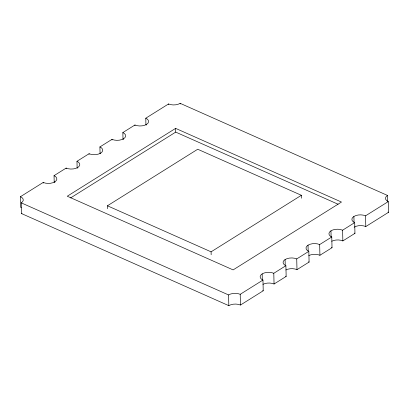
<?xml version="1.0" encoding="UTF-8"?>
<svg xmlns="http://www.w3.org/2000/svg" width="409" height="409" viewBox="0 0 409 409"><rect width="100%" height="100%" fill="white"/><g stroke="black" fill="none" stroke-linecap="round" stroke-linejoin="round"><path stroke-width="0.61" d="M21.248 207.68A8.252 4.371 -1.4 0 0 20.711 207.414L20.45 196.693L43.206 182.445A8.252 4.371 -1.4 0 0 54.842 181.816L54.857 182.486M54.203 182.363L54.039 175.66L66.14 168.084A8.252 4.371 -1.4 0 0 77.776 167.45L77.792 168.125M77.137 168.002L76.974 161.294L89.075 153.723A8.252 4.371 -1.4 0 0 100.711 153.089L100.726 153.758M100.072 153.636L99.908 146.933L112.01 139.357A8.252 4.371 -1.4 0 0 123.646 138.728L123.661 139.397M123.007 139.275L122.843 132.572L134.944 124.996A8.252 4.371 -1.4 0 0 146.58 124.367L146.596 125.036M145.941 124.914L145.778 118.211L168.534 103.963A8.252 4.371 -1.4 0 0 180.17 103.334L387.487 195.43A8.252 4.371 -1.4 0 0 388.289 201.586L388.55 212.307L365.794 226.555A8.252 4.371 -1.4 0 0 354.158 227.184M175.619 128.375L67.265 196.223L233.12 269.899L341.474 202.051L175.619 128.375L175.712 132.107L70.593 197.93M107.501 208.697L107.429 205.783L197.721 149.244L301.377 195.287L301.448 198.201M107.429 205.783L211.085 251.832L301.377 195.287M20.45 196.693A8.252 4.371 -1.4 0 1 21.253 202.849L228.57 294.94A8.252 4.371 -1.4 0 1 240.206 294.311L262.961 280.063A8.252 4.371 -1.4 0 1 262.159 273.907A8.252 4.371 -1.4 0 1 273.795 273.278L285.896 265.702A8.252 4.371 -1.4 0 1 285.093 259.546A8.252 4.371 -1.4 0 1 296.729 258.917L308.831 251.341A8.252 4.371 -1.4 0 1 308.028 245.185A8.252 4.371 -1.4 0 1 319.664 244.556L331.765 236.98A8.252 4.371 -1.4 0 1 330.963 230.824A8.252 4.371 -1.4 0 1 342.599 230.195L354.7 222.619A8.252 4.371 -1.4 0 1 353.897 216.463A8.252 4.371 -1.4 0 1 365.534 215.834L388.289 201.586M21.253 202.849L21.513 213.57L228.83 305.666A8.252 4.371 -1.4 0 1 240.466 305.037L263.222 290.789L262.961 280.063M262.931 284.337A8.252 4.371 -1.4 0 1 274.056 284.004L286.157 276.428L285.896 265.702M285.865 269.976A8.252 4.371 -1.4 0 1 296.99 269.643L309.092 262.067L308.831 251.341M308.8 255.615A8.252 4.371 -1.4 0 1 319.925 255.277L332.026 247.706L331.765 236.98M331.735 241.254A8.252 4.371 -1.4 0 1 342.86 240.916L354.961 233.34L354.7 222.619M175.712 132.107L338.059 204.224M387.487 195.43L387.635 201.463M365.534 215.834L365.794 226.555M353.897 216.463L354.046 222.496M342.599 230.195L342.86 240.916M330.963 230.824L331.111 236.857M319.664 244.556L319.925 255.277M308.028 245.185L308.176 251.218M296.729 258.917L296.99 269.643M285.093 259.546L285.242 265.579M273.795 273.278L274.056 284.004M262.159 273.907L262.307 279.94M240.206 294.311L240.466 305.037M228.57 294.94L228.83 305.666M211.085 251.832L211.156 254.746M180.17 103.334L180.185 104.004M168.534 103.963L168.549 104.632M134.944 124.996L134.96 125.665M112.01 139.357L112.025 140.031M89.075 153.723L89.09 154.392M66.14 168.084L66.156 168.753M43.206 182.445L43.221 183.114M388.55 212.307A8.252 4.371 -1.4 0 1 388.013 212.046M263.222 290.789A8.252 4.371 -1.4 0 1 262.685 290.528M309.092 262.067A8.252 4.371 -1.4 0 1 308.555 261.801M332.026 247.706A8.252 4.371 -1.4 0 1 331.489 247.44M286.157 276.428A8.252 4.371 -1.4 0 1 285.62 276.162M354.961 233.34A8.252 4.371 -1.4 0 1 354.424 233.079M145.778 118.211A8.252 4.371 -1.4 0 1 146.58 124.367M21.974 213.258A8.252 4.371 -1.4 0 1 21.513 213.57M122.843 132.572A8.252 4.371 -1.4 0 1 123.646 138.728M99.908 146.933A8.252 4.371 -1.4 0 1 100.711 153.089M54.039 175.66A8.252 4.371 -1.4 0 1 54.842 181.816M76.974 161.294A8.252 4.371 -1.4 0 1 77.776 167.45"/></g></svg>
